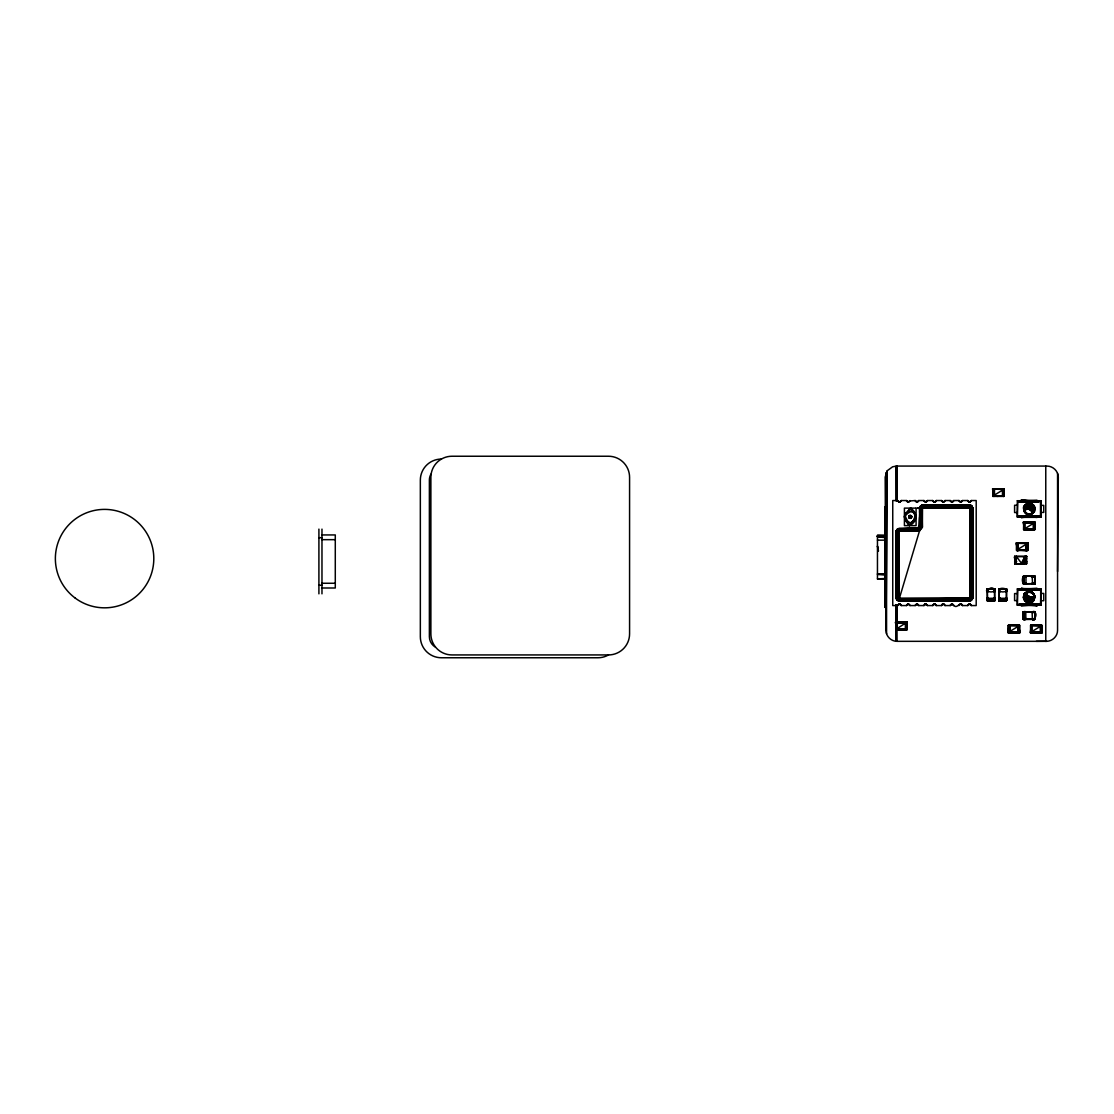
<?xml version="1.0" encoding="UTF-8"?>
<svg xmlns="http://www.w3.org/2000/svg" width="1114" height="1114" viewBox="0 0 1114 1114"><rect width="100%" height="100%" fill="white"/><g stroke="black" fill="none" stroke-linecap="round" stroke-linejoin="round"><path stroke-width="1.5" d="M1057.562 571.552L1058.3 477.321C1058.286 471.152 1053.009 465.986 1046.854 466.07L896.491 466.07L892.634 466.794L887.259 470.707L886.006 630.399L886.006 473.144L886.006 630.399C885.978 636.289 891.061 641.33 896.937 641.33L1046.645 641.33C1052.465 641.177 1057.576 636.275 1057.562 630.371L1057.562 473.394M896.394 641.246L896.102 604.818M897.146 531.072L896.979 599.248L897.745 600.474L970.266 600.488L972.244 598.469L971.199 505.617L922.016 505.617L920.039 507.636L919.955 526.17L918.549 527.98L898.678 528.955L896.394 530.918L897.104 600.042L898.455 598.315L897.104 529.401L918.423 528.44L919.955 526.17L919.746 507.58L921.905 505.255L922.378 527.187L920.22 529.289L898.775 529.415L897.146 531.072L897.703 600.516L896.38 598.524L897.104 529.401L899.165 528.537L917.156 528.523L919.482 527.409L920.415 526.254L920.498 507.719L922.114 506.076L971.561 506.327L972.271 507.636L972.536 598.524L970.531 600.808L899.165 600.906L897.104 600.042L896.255 597.981L896.255 531.462L898.566 528.593L917.198 528.607L922.378 527.187L922.503 508.123L920.442 506.062L921.751 505.296L970.294 505.241L971.84 506.062L972.689 508.123L972.689 597.981L970.378 600.85L898.636 600.864L896.297 598.594L972.661 598.51L972.633 507.511C965.253 500.757 977.438 508.82 969.779 508.123L919.621 507.594L919.482 527.409L918.02 530.556L896.283 530.932L896.352 598.733M896.478 500.757L896.394 466.139M896.937 641.33L896.951 629.187M896.965 623.979L896.993 604.888M897.132 500.771L897.174 466.07M896.297 598.594L896.645 599.443L897.745 598.455L898.26 530.306L918.966 529.359L920.373 527.994L921.125 507.664L922.225 506.675L970.169 506.104L971.561 507.093L971.157 598.427L970.057 599.429L898.775 600L897.383 599.012L896.7 530.974L896.979 530.194L919.468 530.988L922.378 527.187M897.383 599.012L898.678 600.46L970.169 600.028L971.784 598.371L971.84 506.062L970.002 507.399L922.503 508.123M994.718 600.613L994.802 598.093L994.579 600.697L987.436 600.697L987.213 591.659L987.45 589.041L994.76 589.181L994.802 591.659L994.649 589.083L994.802 591.464L994.663 589.125L987.269 589.181L994.76 589.181L994.802 591.464L991.014 591.952L987.283 591.409L987.269 589.181L994.788 589.278L994.802 591.464L994.565 589.083L987.352 589.209L987.283 591.423L988.243 591.659L987.45 589.055L994.565 589.083L994.677 591.492L993.785 591.659L994.691 589.222M1006.541 589.209L999.119 589.181L999.077 591.659L999.314 589.041L1006.666 589.278L1006.666 591.659L1006.513 589.083L1006.652 591.464L1006.513 589.083L1006.513 591.464L1002.865 591.952L999.133 591.409L999.314 589.041L1006.652 589.278L1006.652 591.464L1006.429 589.055L999.314 589.055L1006.624 589.278L999.174 589.264L999.481 591.506L999.216 589.083L1006.624 589.278L999.119 589.181L999.077 591.659L1000.094 591.659C995.805 586.02 1011.317 588.54 1005.65 591.659L1006.499 589.167L1006.415 600.669L999.216 600.669L1006.429 600.697L1006.541 598.093M1006.555 598.329L1006.415 600.669L999.161 600.613L1006.429 600.613L1006.541 598.315L1005.65 598.093L1006.36 600.697L1006.652 598.288L1006.499 600.585L999.23 600.599L999.314 589.083L1006.513 589.278L1006.513 600.669L1006.652 598.288L999.133 598.329L999.369 600.697L1006.429 600.697L1006.652 598.288L1006.429 600.697L999.286 600.697L1006.429 600.697L1006.652 598.288L1006.527 600.613M1041.033 588.916L1040.546 604.777L1021.148 605.543L1020.563 604.47L1041.033 605.264L1041.033 588.916L1021.092 589.014L1038.373 589.793L1037.204 588.652L1017.319 588.916L1037.204 588.638L1039.014 589.403M1037.496 501.397L1038.373 501.606L1020.271 501.565L1021.148 500.464L1037.204 500.437L1038.373 501.606L1041.033 500.729L1041.033 517.077L1017.319 517.077L1017.319 500.729L1041.033 500.729M1026.231 576.37C1021.204 573.125 1020.953 586.702 1026.231 583.847M1025.966 611.823C1018.628 611.865 1030.701 611.962 1023.585 611.865C1026.523 631.36 1018.572 608.216 1026.259 611.948M1025.966 583.847L1023.348 583.611L1023.362 576.495L1025.966 576.258L1025.966 583.847L1023.432 583.75L1025.966 583.722L1023.488 583.792L1023.585 576.495L1026.133 576.258M1026.704 508.931L1026.579 506.452L1028.96 507.469L1028.751 506.564L1027.289 506.745C1025.702 514.515 1024.671 504.363 1028.876 506.786M1025.966 598.984C1026.426 591.966 1025.479 604.15 1025.186 598.385L1025.743 598.58C1026.273 600.056 1032.135 600.181 1023.752 594.472M1034.614 511.521C1027.818 512.12 1031.912 501.718 1031.801 508.987C1029.322 509.544 1031.174 503.598 1033.834 505.185M1031.773 599.109L1031.815 596.77L1031.773 599.541L1029.782 599.541L1031.773 599.541L1031.815 596.77L1031.661 599.374C1029.322 599.248 1027.554 598.719 1031.773 599.541M1032.399 611.948L1034.85 611.948L1034.92 619.328L1034.92 611.962L1032.399 611.823L1034.92 611.92L1035.003 619.203L1032.399 619.412L1034.767 619.412L1035.003 612.046L1035.003 619.203L1034.781 611.837L1034.767 619.412L1032.399 619.412L1032.093 611.823M1032.135 583.722L1034.836 583.694L1035.003 576.551L1034.795 583.833L1034.976 576.411L1032.093 576.258M1038.011 604.415L1040.546 604.777L1037.956 604.429L1035.839 605.529L1037.204 605.556L1037.956 604.429L1040.546 604.777L1020.856 604.596M1019.463 589.988L1037.204 588.679L1037.329 589.39L1020.452 589.724L1037.872 589.738L1017.806 589.403L1038.081 589.779L1037.259 588.972L1021.134 588.833L1020.842 589.598L1022.596 588.652L1021.148 588.638L1037.204 588.652L1021.12 588.916L1037.204 588.652L1038.22 589.793L1021.092 589.014L1020.354 589.766L1040.546 589.403L1017.806 589.403L1017.319 605.264L1022.596 605.292M896.102 641.191L896.171 604.805M919.607 517.425L919.496 526.379L918.131 528.147L898.413 528.649M919.621 512.51L919.691 507.357L922.503 505.199M994.718 600.446L987.227 600.488L994.635 600.502L987.366 600.669L988.243 598.093L987.366 600.53L994.677 600.543L994.579 589.125L994.635 600.627L987.227 600.46L994.718 600.571L994.398 598.232L994.579 600.697L987.255 600.557L987.213 598.093L987.352 600.627L994.551 600.613L994.691 598.232L994.51 600.697L993.785 598.093L994.802 598.288L994.76 600.557L987.366 600.669L987.213 598.093L987.227 600.46L994.76 600.557L994.677 598.26L987.283 598.329L987.45 600.53L987.45 589.195L994.718 589.292M987.38 589.111C986.182 593.623 988.675 585.546 994.677 589.209C994.551 595.92 994.607 584.961 994.718 591.409C996.459 585.741 983.175 589.222 987.338 591.659M987.338 598.093L987.436 600.697L994.537 600.488L994.468 598.26L994.579 600.613M1035.755 500.715L1037.259 501.203L1020.911 501.37L1021.037 500.464M1038.081 604.429L1017.806 604.777L1037.315 604.86L1021.148 605.543L1019.463 604.192M1029.461 596.895C1030.659 599.235 1026.662 593.915 1024.657 594.486C1031.188 594.598 1028.723 602.59 1028.821 598.218C1028.055 601.685 1030.854 593.163 1030.366 599.235C1030.52 595.837 1030.534 600.808 1029.475 598.524M1028.863 507.246C1028.389 504.907 1026.941 508.583 1028.319 509.14C1028.835 510.309 1028.96 506.55 1029.531 507.789L1034.349 511.549L1029.656 509.014L1030.339 507.928L1029.531 507.789M987.227 598.288L987.45 600.697L994.579 600.446M999.188 591.659L999.161 589.167L999.244 600.585L1006.513 600.432L999.216 600.669L1000.094 598.093L999.077 600.404M1025.966 576.37L1023.348 576.495L1023.585 583.82L1032.594 583.639L1032.135 576.37M1034.711 583.833L1035.003 576.481L1032.399 577.275C1035.338 575.882 1017.207 575.381 1025.966 577.275L1023.39 576.495L1023.39 583.694L1023.641 576.258L1034.767 576.258L1032.594 576.258L1034.878 576.342L1034.864 583.806L1032.399 583.847L1034.962 583.597L1034.739 576.398L1032.399 576.37M1037.204 588.638L1037.259 589.39L1021.148 588.679L1020.981 589.487L1037.454 589.348L1020.772 589.585L1038.373 589.793L1019.992 589.793M1017.319 500.729L1020.048 501.606L1040.546 501.216L1040.546 516.59C1036.438 516.395 1036.215 516.52 1040.546 516.59L1041.033 517.077M921.779 507.887L921.64 527.019L919.468 530.988L898.636 600.864L970.322 600.766L972.689 597.981M1041.033 605.264L1020.897 604.818M1032.567 583.513L1034.92 583.583L1032.399 582.817L1032.636 583.75L1034.92 583.583L1032.594 583.833L1034.976 583.694L1023.474 583.75L1023.39 576.495L1025.771 576.258L1023.488 576.3L1023.418 583.68L1025.966 582.817C1025.409 585.254 1020.814 582.845 1025.813 583.43M1032.567 612.157L1034.934 611.99L1023.488 611.865L1025.729 611.892L1023.348 612.073L1023.432 619.328L1034.878 619.328L1034.976 611.976L1032.399 612.853L1032.594 611.837L1034.767 611.823L1034.878 619.328L1023.585 619.398L1025.813 619.3L1025.771 611.837L1023.488 611.865L1023.585 619.412L1025.966 619.3L1023.348 619.189L1023.39 611.976L1026.133 611.823M1025.716 583.778L1023.418 583.68L1023.432 576.342L1025.729 576.37L1023.474 576.342L1023.515 583.708L1025.771 583.611L1023.571 583.597L1023.529 576.37L1025.771 576.411L1023.571 576.495L1023.585 583.806L1025.799 583.708L1023.474 583.68L1023.474 576.342L1025.771 576.411L1023.39 576.398M1020.048 501.606L1038.373 501.606L1017.806 501.216L1040.546 501.216L1017.806 501.216L1017.319 517.077M896.673 622.782L895.99 622.573L895.795 629.786L906.88 629.786L906.88 622.197L895.795 622.197L906.88 622.782L895.99 622.573L895.921 629.368L896.673 629.786L895.503 622.197L907.172 622.197L906.392 629.786L895.921 629.368L906.88 622.197M1004.257 488.809L1003.477 496.398L1004.257 488.809L992.588 488.809L993.758 496.398L992.88 488.809L1003.965 489.394L993.061 489.185L992.88 496.398L1003.965 496.398L1003.965 488.809L993.061 489.185L993.758 489.394M1016.595 542.908L1016.595 550.497L1027.679 550.497L1027.679 542.908L1023.014 543.061M1008.449 632.752L1019.338 632.376L1019.533 625.163L1008.449 625.163L1008.449 632.752L1019.533 632.752L1017.486 632.752M1032.678 529.164L1034.238 529.749L1035.017 522.16L1023.348 522.16L1024.504 529.749L1023.641 522.16L1034.725 522.745L1023.822 522.536L1023.641 529.749L1034.725 529.749L1034.725 522.16L1023.822 522.536L1024.504 522.745M1023.501 611.906L1023.432 619.161L1025.966 618.395L1025.771 619.412M1030.673 632.167L1041.576 632.376L1041.757 625.163L1030.673 625.163L1030.673 632.752L1041.757 632.752L1039.724 632.752M1020.842 589.543L1021.148 588.638L1037.218 589.32L1021.037 588.652M1025.813 612.24L1023.432 612.059L1023.585 619.398L1025.729 619.356L1023.348 619.175L1023.474 611.92L1034.864 612.087L1034.934 619.245L1032.399 619.412M1032.622 576.37L1034.892 576.425L1034.864 583.792L1034.892 576.425L1032.594 576.481L1034.753 576.481M1031.773 597.02L1031.661 599.374M897.745 598.455L898.887 599.416L971.812 600L898.775 600L898.288 599.151L970.099 598.691C972.731 600.362 969.305 601.894 970.099 598.691L970.294 505.241L921.905 505.255M987.366 589.306L987.338 591.506L987.31 589.167L987.422 591.45L987.464 589.181L994.635 589.236L987.255 589.278L987.338 591.506L987.352 589.125L987.422 591.45M1006.61 591.423L1006.429 589.195L999.328 589.125L999.077 591.464L999.314 589.083L999.133 591.409L1000.094 591.659M1033.987 501.035L1021.148 500.437L1037.259 501.105L1021.148 500.52L1037.231 501.161L1020.382 501.537M1028.988 599.499C1030.408 597.007 1026.899 596.087 1028.473 598.023M999.23 589.306L999.077 591.464L999.244 589.111M1040.546 589.403L1020.967 589.445L1037.371 589.236L1021.148 588.638L1037.259 588.972M1037.775 604.512L1019.992 604.387L1037.649 604.568M1029.573 599.388L1030.965 599.457M1028.946 599.123C1028.932 590.907 1028.403 605.807 1028.612 596.965M910.987 515.615L911.6 516.311L910.124 516.005L909.121 517.286L910.249 518.33L911.391 517.328C912.157 514 906.866 516.464 909.79 518.01L911.6 517.425L911.141 515.712L909.358 515.726L908.913 517.439C913.396 520.322 909.456 511.897 908.913 517.439C910.653 520.489 913.48 515.044 909.873 515.462M1037.454 501.3L1017.806 501.216L1020.396 501.579M1038.164 516.214L1019.992 516.2L1040.546 516.59L1021.065 516.604L1021.148 517.342L1040.546 516.59L1019.992 516.2L1021.148 517.369L1037.204 517.328L1038.373 516.2M1037.204 501.091L1021.106 500.757L1037.078 501.008M895.99 622.573L906.768 622.684L906.88 629.786L906.768 622.684L895.99 622.573L897.842 622.197M994.927 488.809L993.061 489.185L1003.853 489.297L1003.965 496.398L1003.965 488.809M1034.641 507.942C1031.104 495.8 1016.609 511.312 1028.208 514.362C1035.616 515.977 1037.05 503.542 1029.531 503.389C1020.981 502.623 1022.666 517.272 1031.077 514.111C1045.893 502.01 1013.893 499.545 1026.412 513.707M1034.641 596.129C1031.216 584.056 1016.678 599.527 1028.208 602.549C1035.881 604.192 1036.925 591.269 1029.183 591.548C1017.639 592.244 1027.637 609.65 1034.029 599.75C1038.721 587.078 1015.55 592.564 1026.412 601.894M1017.639 545.944L1017.472 550.497L1016.72 550.065L1016.776 543.284L1026.802 542.908L1027.568 543.395L1027.679 550.497L1027.679 542.908M1030.534 598.566L1030.45 597.341M1040.42 627.962L1040.88 625.163L1041.632 625.595L1041.576 632.376L1031.55 632.752L1030.784 632.265L1030.673 625.163L1030.673 632.752M1025.674 522.16L1023.822 522.536L1034.614 522.647L1034.725 529.749L1034.725 522.16M1030.144 591.631L1032.748 592.843L1034.474 595.739L1033.597 600.307L1030.882 602.354L1034.029 599.75M971.784 598.371L971.227 505.589M1027.818 508.235L1027.818 507.441M1016.219 563.754L1016.219 556.332L1016.219 563.754L1025.089 563.754L1025.089 556.332L1021.608 563.461L1016.469 556.582L1024.838 556.582M994.663 589.306L994.691 591.409M1020.772 589.487L1037.691 589.682M1040.768 628.199L1040.88 625.163L1042.05 632.752L1030.38 632.752L1031.16 625.163L1032.72 625.163M909.706 518.219L910.625 515.476M999.077 598.093L999.161 600.571L1006.429 600.474L999.119 600.557L999.077 598.093L999.216 600.53L1006.415 600.669L999.216 600.669L999.188 598.093L1000.094 598.093M1030.144 503.444C1027.693 502.247 1039.181 508.137 1033.068 512.537C1027.888 518.414 1019.394 508.29 1026.314 504.419C1041.841 499.587 1029.837 525.084 1024.1 508.945C1023.446 500.311 1041.172 504.642 1025.228 505.686M1031.077 514.111C1018.586 512.858 1033.695 516.659 1034.391 510.797M1032.636 593.358C1024.685 589.571 1033.402 591.033 1034.446 596.408C1034.864 605.055 1022.736 603.37 1023.724 596.129C1022.875 589.014 1035.087 593.943 1031.954 592.286M1028.835 591.785C1019.992 592.23 1025.27 603.161 1028.835 602.549C1020.159 602.368 1025.381 588.122 1031.592 592.62M1031.954 504.099C1036.605 506.786 1034.614 514.362 1029.531 514.208M1024.393 599.722L1027.47 602.354L1030.213 602.535L1032.232 601.128L1034.474 595.739L1033.973 599.722L1028.835 602.549L1025.688 601.309L1023.724 598.051M908.996 517.606L909.734 515.726L910.416 518.094M909.219 515.838C911.879 514.779 907.353 517.996 909.873 518.275M1031.87 508.527C1031.982 510.853 1030.575 504.28 1031.829 507.051M1037.385 516.757L1020.87 516.604L1037.914 516.283L1020.132 516.214L1021.148 517.369L1040.546 516.59L1020.382 516.228L1021.037 517.342L1019.338 516.59M1023.724 509.864L1024.532 511.479C1026.662 516.896 1022.123 501.467 1029.141 503.82L1024.1 506.898L1024.379 511.674M1025.799 601.198L1024.908 599.861M1033.458 506.146L1032.706 504.642L1034.029 506.243M1033.458 594.333C1031.745 589.083 1038.137 604.554 1029.225 602.187L1031.522 602.103L1033.486 600.209M1030.868 506.494L1033.458 506.369L1032.929 509.195L1033.486 506.341L1031.049 506.48L1030.756 509.028L1031.48 508.959M999.188 591.423L999.3 589.125L999.077 591.464L999.3 589.125L1006.429 589.264L999.147 589.195L999.077 591.464L999.328 589.125L1006.374 589.32M1037.315 605.529L1021.092 604.888L1037.413 604.651L1037.204 605.473L1021.148 605.264M1018.656 632.167L1019.338 632.376L1008.56 632.265L1008.449 625.163L1008.56 632.265L1019.338 632.376L1019.407 625.595L1018.656 625.163L1019.825 632.752L1008.156 632.752L1008.922 625.163L1010.482 625.163M1034.029 511.563C1034.21 505.478 1035.644 507.733 1033.124 512.12M1037.51 516.576L1017.806 516.59L1037.315 516.854L1020.981 516.52M1027.47 602.354L1028.194 602.326L1026.76 601.574L1033.165 600.836L1034.711 597.104L1033.207 593.302L1033.973 594.458M1024.866 505.784L1024.1 510.922M896.255 531.462L896.673 530.041L898.887 530.013L898.455 598.315L969.779 597.981M1028.083 506.605L1027.902 508.652L1028.779 506.828M1034.363 511.521L1029.308 509.001L1033.722 511.535C1031.508 513.582 1026.718 505.84 1030.45 506.633L1033.458 505.366L1029.712 506.508M1026.495 597.466C1027.971 601.616 1026.133 595.238 1027.512 596.979M1032.594 583.833L1034.892 583.68L1032.594 583.833L1034.781 583.75L1032.594 583.833L1034.767 583.806L1032.636 583.778L1032.399 582.817M999.272 598.288L999.23 600.599L1006.429 600.474L999.23 600.669L999.188 598.232L999.244 600.627M1037.204 605.473L1021.12 604.832L1037.231 605.292L1021.134 605.348L1037.245 605.236L1038.902 604.192M1021.037 604.777L1037.259 605.208L1021.106 605.222M1037.343 500.994L1021.106 500.785L1040.546 501.216L1020.132 501.606M1033.388 507.19L1032.358 506.327L1032.929 509.195L1033.514 506.48M1016.302 542.908L1017.472 550.497L1016.302 542.908L1027.971 542.908L1027.192 550.497L1016.72 550.065L1027.568 543.395L1016.776 543.284L1017.472 543.493M1024.964 598.803C1025.159 594.918 1025.214 600.892 1026.036 599.207M910.987 518.135C909.135 519.347 910.041 514.403 908.801 516.868M1032.232 619.412C1035.811 621.417 1037.58 609.971 1032.636 611.934L1034.767 611.92C1028.138 614.162 1038.137 606.002 1034.92 619.161M1032.469 506.786L1032.608 507.413M999.314 600.474L999.202 598.26L999.216 600.53L1006.415 600.557M1028.152 599.248L1024.894 600.683L1028.946 599.318L1028.041 599.207M1021.092 516.993L1037.218 517.161L1021.12 517.105L1037.218 517.202L1020.549 516.297L1037.315 516.854L1021.148 517.369L1037.204 516.785M909.901 500.98L915.207 500.534L917.142 502.289L918.716 500.534L923.966 500.534L925.901 502.289L927.461 500.534L932.724 500.534L934.284 502.289L936.22 500.534L941.469 500.534L943.405 502.289L944.978 500.534L950.228 500.534L952.15 502.289L953.723 500.534L958.973 500.534L960.909 502.289L962.482 500.534L967.732 500.534L969.667 502.289L971.227 500.534L976.198 500.534L976.198 605.57L971.227 605.57L969.667 603.816L967.732 605.57L962.482 605.57L962.343 604.846C959.516 601.504 957.58 609.066 953.723 605.57L952.15 603.816L950.228 605.57L944.978 605.57L943.502 603.83L941.469 605.57L936.22 605.57L934.646 603.816L932.724 605.57L927.461 605.57L925.901 603.816L923.966 605.57L918.716 605.57L917.142 603.816L915.207 605.57L909.957 605.57L908.383 603.816L906.462 605.57L901.212 605.57L899.639 603.816L897.703 605.57L892.746 605.57L892.746 500.534L897.703 500.534L899.263 502.289L901.212 500.534L906.462 500.534L908.021 502.289L909.901 500.98L908.021 502.289L906.462 500.534M919.593 508.123L921.96 505.338L970.294 505.241M1025.228 593.887C1021.009 604.721 1024.226 590.044 1029.141 592.007M1025.813 619.008L1023.571 619.175L1023.641 612.115L1025.771 612.059L1023.613 611.976L1023.432 619.161L1023.474 611.92L1025.771 612.087L1023.39 612.073L1023.39 619.259L1034.892 619.245L1032.594 619.398M1030.951 506.424L1031.258 509.084M1024.518 600.808L1027.4 599.569L1027.484 597.118M1034.6 508.221L1033.792 511.034M1016.706 561.567L1014.729 563.754L1015.146 561.122C1017.597 559.507 1012.863 558.532 1014.729 556.332L1026.579 556.332L1026.579 563.754L1014.729 563.754L1014.729 561.205C1017.876 561.066 1013.517 557.432 1015.773 559.409L1015.773 560.621C1013.991 562.876 1017.834 557.432 1014.729 556.332L1016.706 558.504M1028.835 503.598C1026.161 503.486 1022.777 507.803 1024.031 510.24M1033.124 600.307L1034.669 596.422M1021.134 500.673L1037.218 500.646L1021.148 501.077M907.172 622.197L906.002 629.786L906.88 629.201L895.921 629.368L906.392 629.786M1008.156 632.752L1009.312 625.163L1008.449 625.748M1027.971 542.908L1026.802 550.497L1027.679 549.912L1016.72 550.065L1027.192 550.497L1026.816 545.944M1034.725 529.164L1033.848 529.749L1035.017 522.16M1030.38 632.752L1031.55 625.163L1030.673 625.748M1026.579 561.205L1025.381 559.938L1026.579 558.866L1025.423 559.938L1026.579 561.205L1025.395 560.328L1026.579 556.332L1023.613 557.223M1033.416 507.037L1032.636 507.566L1033.527 506.8M886.201 599.388L884.753 607.409L884.753 506.745L886.145 513.512M909.233 517.899L911.656 517.244M1026.523 598.956L1025.98 599.652L1027.08 599.499M901.212 500.534L899.639 502.289L897.703 500.534M909.957 500.534L908.383 502.289L906.559 501.161M897.703 605.57L899.639 603.816L901.212 605.57M918.716 500.534L917.142 502.289L915.207 500.534M906.462 605.57L908.383 603.816L909.957 605.57M927.461 500.534L925.901 502.289L923.966 500.534M915.207 605.57L917.142 603.816L918.716 605.57M936.22 500.534L935.509 501.954M923.966 605.57L925.901 603.816L927.461 605.57M944.978 500.534L943.405 502.289L941.469 500.534M932.724 605.57L934.646 603.816L936.22 605.57M953.723 500.534L952.15 502.289L950.228 500.534M941.469 605.57L943.502 603.83L944.978 605.57M962.482 500.534L960.909 502.289L958.973 500.534M950.228 605.57L952.15 603.816L953.723 605.57M971.227 500.534L969.667 502.289L967.732 500.534M958.973 605.57L960.547 603.816L962.482 605.57M967.732 605.57L969.667 603.816L971.227 605.57M911.015 517.843L911.517 516.144M896.38 598.524L896.283 530.932L897.118 529.442L917.295 529.331L919.551 526.184L921.64 527.019L920.47 506.104L970.169 506.104L971.185 507.65M1027.971 508.471L1028.793 508.485M1023.585 619.37L1025.716 619.3M1028.821 514.431L1026.245 513.512L1024.908 511.66M1032.149 513.568L1029.183 514.445L1026.76 513.387M1030.868 591.896L1028.835 591.645L1030.408 592.161M919.551 526.184L916.669 528.537M1028.194 602.326L1029.517 602.618L1027.957 602.033L1032.232 601.128L1034.391 598.984L1034.474 595.739M1030.227 503.472L1031.592 504.419L1026.119 504.879L1023.71 508.903L1026.119 504.879C1026.398 502.693 1031.55 504.113 1029.517 503.444M1034.182 509.822L1034.321 507.566M1024.17 596.185L1023.822 598.469L1024.88 600.237M1032.232 601.128L1034.252 597.048M919.746 507.58L920.721 506.327M911.6 516.311L910.389 517.745L908.815 516.687M1014.729 563.754L1015.648 560.802M918.312 529.025L920.415 526.254M1024.852 599.165L1025.423 596.798L1024.894 599.652L1025.562 598.399M1025.381 559.938L1026.579 558.866M1029.392 506.452C1031.355 514.529 1027.999 499.754 1030.227 509.168C1028.89 508.778 1028.18 509.154 1028.682 508.847M1032.413 506.466L1031.104 506.647M1025.743 598.58C1024.936 600.627 1028.097 598.58 1026.022 599.597M897.814 604.944L899.263 603.816L901.101 604.944M906.559 604.944L908.021 603.816L909.901 605.111M915.318 604.944L916.78 603.816L918.618 604.944M924.063 604.944L924.773 604.053M932.822 604.944L934.284 603.816L936.164 605.111M950.326 604.944L951.788 603.816L953.626 604.944M1024.866 593.985L1028.208 591.631L1027.275 591.882M967.829 604.944L969.291 603.816L971.13 604.944M1025.771 583.611L1023.641 583.555L1023.474 576.425L1025.716 576.342M1023.501 612.059L1025.757 612.032L1023.362 612.059L1025.757 612.032L1023.39 612.073L1023.432 619.189L1023.599 611.92M1037.078 589.195L1038.902 589.988M920.011 506.689L919.301 526.894M971.561 599.764L972.661 598.51M1030.38 597.522L1029.559 597.508M1033.945 512.05L1028.138 508.861M959.043 605.111L960.909 603.816L962.371 604.944M1024.1 599.109L1024.184 598.093M1034.781 611.92L1032.399 611.823M1024.323 594.43L1024.56 594.96M1023.975 507.009L1025.618 504.656L1027.261 504.182M1024.323 506.243L1023.877 507.538M1034.391 598.984L1032.748 601.337L1029.531 602.396M1030.269 597.007L1029.823 596.881M1021.608 563.461L1025.089 556.332M887.259 470.707L885.184 477.084L885.922 630.148M1020.911 501.161L1037.649 501.356L1021.023 500.994M1026.245 601.713L1026.927 601.908M1031.425 504.085L1033.207 505.115M1026.927 513.721L1025.799 513.011M910.667 517.258L911.099 516.631C908.175 516.952 913.466 516.785 910.319 517.356L909.776 517.161M1029.684 599.499L1031.146 599.485M1028.598 506.619L1028.083 506.814M1028.821 598.065L1028.013 598.065L1028.445 596.937M1033.973 511.674L1030.882 514.167L1031.453 513.707M953.626 501.161L951.788 502.289L950.326 501.161M962.371 501.161L960.547 502.289L959.043 500.98M971.13 501.161L969.305 502.289L967.829 501.161M941.581 604.944L942.179 604.15M901.101 501.161L899.263 502.289L897.814 501.161M918.618 501.161L916.78 502.289L915.318 501.161M927.363 501.161L925.525 502.289L924.063 501.161M936.122 501.161L934.186 502.275L932.724 500.534M944.867 501.161L943.029 502.289L941.525 500.98M1026.314 592.606L1027.484 591.896M1028.668 506.494L1026.579 506.884M906.128 512.746C902.02 516.868 906.504 522.327 909.33 525.627C917.532 522.174 917.783 512.649 910.556 508.123L906.128 512.746L910.249 511.034L914.385 512.746M1032.205 512.997L1033.653 512.162L1031.091 513.624M898.887 599.416L970.503 598.218L970.656 506.954L921.236 506.494M1028.236 597.953L1028.138 596.826L1024.072 594.375L1029.03 596.965L1024.114 594.403M1024.601 558.518L1026.579 556.332L1025.674 559.27M1030.339 507.928L1029.531 507.928M1028.946 597.146L1028.138 596.826M1033.207 522.215L1033.263 529.749L1025.089 529.749L1025.145 522.215M1026.161 542.964L1026.217 550.497L1026.161 542.964L1018.112 542.964L1018.057 550.497L1018.112 542.964M897.257 629.786L897.313 622.266M905.362 622.266L905.362 629.73M1009.952 632.696L1009.897 625.163L1009.897 632.752L1018.071 632.752L1018.071 625.163L1018.015 632.696M1040.239 625.219L1040.309 632.752L1032.191 632.696L1032.191 625.219M1024.699 505.645L1026.119 504.879M918.98 527.493L921.013 526.351L920.498 507.719M897.522 530.208L896.7 530.974L896.686 599.429M1020.8 516.534L1037.844 516.325L1020.647 516.395L1037.204 517.258L1021.148 516.785L1022.513 517.091M920.039 507.636L921.598 506.967M1024.755 593.887L1026.147 592.996M914.385 521.004C911.809 523.664 906.991 523.023 905.195 519.792M1003.965 495.814L993.006 495.967L1003.853 489.297L993.061 489.185M1024.351 557.961L1026.579 556.332L1023.613 557.808L1026.579 557.905L1023.71 556.847M971.046 599.611L972.536 598.524L972.564 507.58L971.561 507.093M1020.939 604.665L1037.594 604.693L1020.772 604.596M1023.766 529.317L1034.419 529.317L1023.766 529.317L1034.614 522.647L1023.822 522.536M1008.922 625.163L1019.407 625.595L1008.56 632.265L1014.506 632.195M1040.88 632.167L1041.576 632.376L1030.784 632.265L1041.632 625.595L1031.16 625.163M1030.116 599.36L1031.132 599.304M1033.472 505.77L1034.168 507.914M1033.472 593.957L1034.321 595.753M1029.308 508.973L1030.255 508.959M1027.985 506.759L1026.621 506.466M987.464 589.181L994.565 589.264M898.26 530.306L897.703 528.927L898.678 528.955M924.676 604.15L927.363 604.944M1032.399 507.009L1032.873 509.195M1022.276 563.754L1026.579 562.18L1023.613 562.18L1026.579 563.754L1026.481 561.261L1025.395 560.328M897.787 531.016L918.966 529.359M897.717 528.983L918.423 528.44M1027.261 592.383L1025.771 593.01M1031.091 601.811L1032.581 601.184M1018.642 550.497L1016.595 550.497L1016.595 544.078M897.842 629.786L895.795 629.786L895.795 622.197M1039.724 625.163L1041.757 625.163L1041.757 632.752M1034.265 506.898L1033.597 505.686M1030.213 602.535L1031.077 602.298M1027.275 503.695L1028.835 503.444M921.125 507.664L970.057 506.689M970.099 598.691L972.299 599.443M1019.407 625.595L1008.755 625.595L1017.695 625.455M1041.632 625.595L1030.979 625.595L1041.632 625.595L1039.724 625.748M1026.857 503.96L1028.18 503.918M1017.806 604.777L1037.594 604.693L1017.806 604.777L1020.354 604.415M1040.546 501.216L1037.58 501.397M970.684 599.137L972.244 598.469L972.257 506.675M969.779 600.906L970.531 600.808M1003.087 489.394L1003.853 489.297L1001.918 488.809M1033.848 522.745L1034.614 522.647L1032.678 522.16M1027.568 543.395L1016.776 543.284M906.002 622.782L906.768 622.684L904.846 622.197M1028.779 596.979L1028.319 596.909M1018.642 549.912L1016.72 550.065L1027.373 550.065L1025.632 550.497M897.842 629.201L895.921 629.368L906.573 629.368L904.846 629.786M1029.406 508.847L1029.406 506.745M885.895 578.444L877.456 578.918L877.456 535.374L885.853 535.5M1027.136 506.508L1028.459 506.578L1026.718 506.466M885.895 536.447L877.456 536.809L885.895 537.686M1020.187 589.779L1017.806 589.403L1040.699 589.793L1040.699 604.387L1017.653 604.387M1030.868 514.097L1029.225 513.986M1032.539 619.008L1034.725 619.119L1032.399 618.395C1032.455 620.568 1037.245 618.618 1032.622 619.3M1032.594 583.597L1034.753 583.666M1032.594 619.175L1034.767 619.412M971.227 600.46L898.678 600.46L897.912 599.638M921.055 505.631L970.252 505.645L971.018 506.466M1022.513 500.715L1021.273 501.008M998.116 496.398L993.006 495.967L995.972 495.911M1032.636 583.778L1034.767 583.778M1025.757 576.467L1023.585 576.495L1023.641 583.555M1030.784 632.265L1036.744 632.195M1036.312 641.33L1046.645 641.232L1045.768 641.413L1045.768 466.07M919.468 530.988L898.594 531.127L899.165 597.981M898.887 530.013L918.02 530.556L920.22 529.289L920.067 527.256M1037.231 500.715L1017.806 501.216L1038.164 501.592M885.895 573.821L877.456 573.863L885.895 573.989M884.168 536.391L877.456 536.307L885.853 536.154L877.456 536.238L885.853 536.294L877.456 536.238L880.812 536.391M994.398 488.865L994.342 496.398L994.342 488.809L1002.503 488.809L1002.447 496.329M993.006 495.967L1003.087 495.814M1017.653 501.606L1040.699 501.606L1040.699 516.2L1017.653 516.2M921.96 505.338L971.032 505.937M1017.319 505.255L1014.589 505.255L1014.589 512.551L1017.319 512.551M1041.033 505.38L1043.762 505.38L1043.762 512.426L1041.033 512.426M922.183 507.413L970.489 507.789L971.157 598.427M1017.806 516.59L1021.023 516.604M321.974 534.943L335.286 534.943L335.286 587.997L321.974 587.997M877.456 535.374L885.853 535.43M885.853 536.377L877.456 536.307L885.853 536.349M318.91 537.7L321.974 537.7M321.974 539.663L335.286 539.663M877.456 540.151L885.895 540.151M885.895 574.337L877.456 574.337L885.895 575.075M321.974 583.263L335.286 583.263M318.91 585.226L321.974 585.226M1041.033 593.442L1043.762 593.442L1043.762 600.738L1041.033 600.738M1017.319 593.581L1014.589 593.581L1014.589 600.613L1017.319 600.613M970.322 600.766L897.898 600.168M608.509 654.935L451.95 654.935A21.069 21.069 0 0 1 430.881 633.866L430.881 477.307A21.069 21.069 0 0 1 451.95 456.239L608.509 456.239A21.069 21.069 0 0 1 629.577 477.307L629.577 633.866A21.069 21.069 0 0 1 608.509 654.935A21.069 21.069 0 0 1 597.967 657.761L441.409 657.761A21.069 21.069 0 0 1 420.34 636.693L420.34 480.134A21.069 21.069 0 0 1 441.409 459.065M1022.513 501.022L1021.148 500.437L1037.385 501.063L1021.134 501.133M1021.148 588.791L1037.371 589.236M1038.22 589.793L1020.508 589.668L1037.649 589.626M1035.755 517.356L1037.204 517.369L1035.755 516.785M1021.148 500.437L1022.513 500.464M1032.636 611.892L1034.767 611.92M993.758 495.814L1003.658 495.967M1024.504 529.164L1034.419 529.317M896.673 629.201L906.573 629.368M917.727 507.928L921.208 508.054L917.727 508.012M1023.613 611.976L1025.729 611.948M917.755 508.346L921.236 508.513M1030.171 602.075L1031.453 601.894M1041.576 632.376L1039.724 632.167L1040.587 632.752M1019.338 632.376L1017.486 632.167L1018.363 632.752M1024.003 594.458L1028.292 597.062M943.405 603.816L944.867 604.944M899.165 600.906L897.745 600.474M1029.489 506.466L1030.311 506.8M1028.083 599.221L1028.821 599.346M1021.148 604.958L1019.338 604.777M1029.517 514.362L1027.957 513.846M934.284 502.289L932.822 501.161M909.121 517.286L910.054 515.434L911.029 515.949M1030.882 503.639L1032.636 505.171M1027.47 514.167L1025.729 512.635M1024.448 593.971L1030.158 596.909L1024.42 593.943M1015.592 559.228L1014.729 556.332L1015.146 558.949M994.05 488.809L994.927 489.394M1024.796 522.16L1025.674 522.745M896.965 622.197L897.842 622.782M1024.351 562.124L1026.579 563.754L1024.601 561.581M1026.857 602.033L1025.729 600.836M917.156 528.523L917.393 529.93M1025.534 559.52L1026.231 562.333M878.445 551.054L877.456 546.097L878.389 551.04M1042.05 632.752L1040.88 625.163M1023.348 522.16L1024.281 528.231M1018.656 625.163L1019.825 632.752M992.588 488.809L993.284 493.363M895.503 622.197L896.673 629.786M972.592 507.357L972.689 508.123M1002.851 488.809L1003.477 496.398M969.779 508.123L970.503 598.218M1029.531 506.647L1029.531 508.847M1023.641 522.16L1023.641 529.749M1019.533 625.163L1019.533 632.752M1017.319 588.916L1017.319 605.264M992.88 488.809L992.88 496.398M896.102 466.251L896.102 500.882M886.563 472.071L886.563 633.866M321.974 529.108L321.974 593.846M318.91 529.108L318.91 593.846M435.393 647.123A12.045 12.045 0 0 1 429.377 636.693L429.377 480.134A12.045 12.045 0 0 1 430.979 474.118M896.422 604.818L896.408 623.896L896.394 604.832M999.133 598.329L999.147 600.543L999.091 598.288M994.565 598.288L994.51 600.418L994.607 598.288M1032.636 619.3L1034.767 619.342L1032.636 619.356M905.181 515.517C912.338 538.327 922.782 499.337 905.181 515.517M1037.315 589.125L1021.148 588.679L1037.287 589.264M910.556 508.123L904.415 516.868L909.33 525.627L916.084 516.868L910.556 508.123M885.853 578.918L877.456 578.918L885.853 579.002M916.084 508.123L904.415 508.123L904.415 525.627L916.084 525.627L916.084 508.123M75.265 598.134A49.211 49.211 0 0 0 153.481 564.227A49.211 49.211 0 0 0 85.026 513.443A49.211 49.211 0 0 0 75.265 598.134"/></g></svg>
